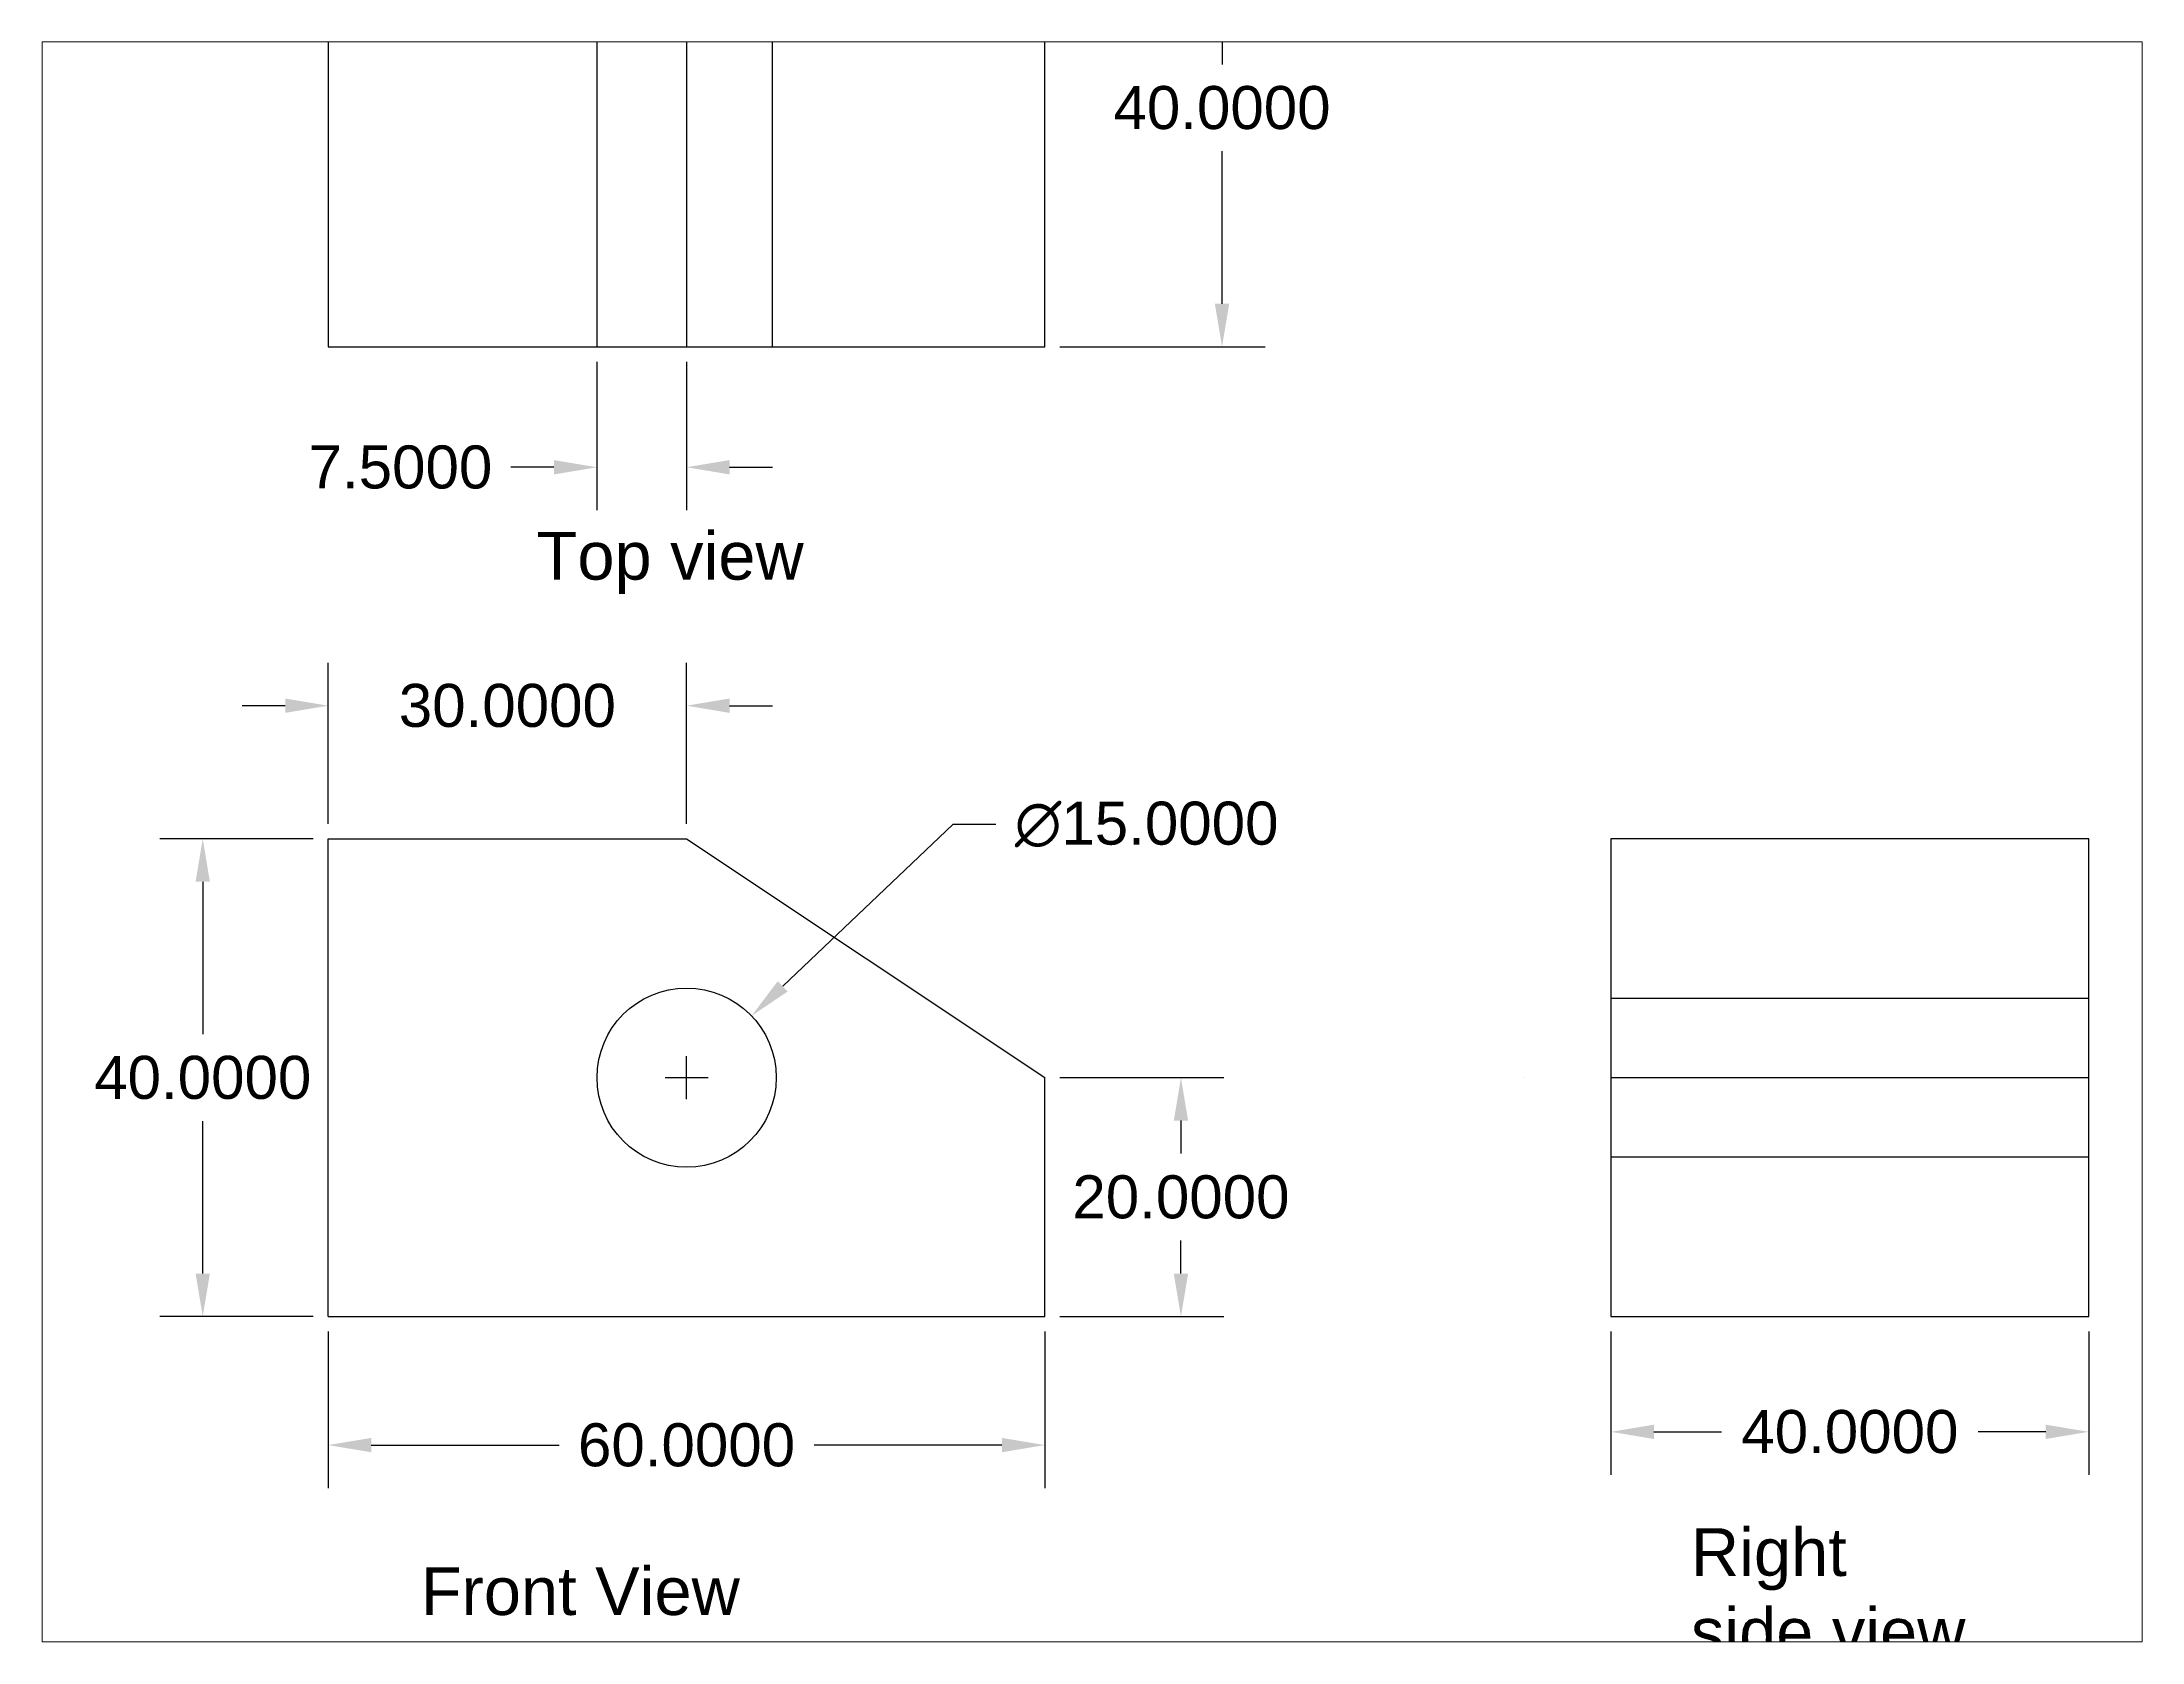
# Paper-space layout 'Layout1' of a CAD drawing. Header units: millimetres. Extents: x 1.05 to 9.45, y 0.8 to 7.2.
# The model-space entities are those that its viewports show. They can reach past a viewport. Long polylines and large blocks are cut down to what shows.
import ezdxf

# ---------------------------------------------------------------- set-up
doc = ezdxf.new("R2010")
doc.units = ezdxf.units.MM
doc.header["$MEASUREMENT"] = 0
doc.linetypes.add('HIDDEN2', pattern=[0.1875, 0.125, -0.0625])
doc.styles.add('Annotative', font='arial.ttf')
doc.styles.get("Standard").update_dxf_attribs({"font": 'arial.ttf'})
doc.dimstyles.new('Annotative', dxfattribs={"dimscale": 0, "dimtxt": 0.18, "dimasz": 0.18, "dimexe": 0.18, "dimexo": 0.0625, "dimgap": 0.09, "dimtad": 0, "dimtih": 1, "dimtoh": 1, "dimdec": 4, "dimzin": 0, "dimdsep": 46, "dimtxsty": 'Standard', "dimcen": 0.09, "dimadec": 0, "dimazin": 0, "dimtfac": 1, "dimtdec": 4, "dimtofl": 0, "dimtmove": 0, "dimatfit": 3, "dimfxl": 1, "dimtolj": 1, "dimtzin": 0, "dimarcsym": 0})

# ---------------------------------------------------------------- blocks, each defined once
blk = doc.blocks.new('*D3')
at = {"color": 0, "lineweight": -2}
for p, q in [((-49.18, 41.42), (-49.18, 28.31)), ((10.82, 41.42), (10.82, 28.31)), ((-45.58, 31.91), (-29.85, 31.91)), ((7.22, 31.91), (-8.5, 31.91))]:
    blk.add_line(p, q, dxfattribs=at)
at = {"color": 0}
for points in [[(-45.58, 32.51), (-45.58, 31.31), (-49.18, 31.91)], [(7.22, 32.51), (7.22, 31.31), (10.82, 31.91)]]:
    blk.add_solid(points, dxfattribs=at)
at = {"layer": 'Defpoints', "color": 0}
for p in [(-49.18, 42.67), (10.82, 42.67), (10.82, 31.91)]:
    blk.add_point(p, dxfattribs=at)
at = {"color": 0, "insert": (-19.18, 31.91), "char_height": 3.6, "attachment_point": 5}
blk.add_mtext('\\A1;60.0000', dxfattribs=at)
blk = doc.blocks.new('*D4')
at = {"color": 0, "lineweight": -2}
for p, q in [((-50.43, 82.67), (-63.28, 82.67)), ((-59.68, 79.07), (-59.68, 66.31)), ((-59.68, 46.27), (-59.68, 59.03)), ((-50.43, 42.67), (-63.28, 42.67))]:
    blk.add_line(p, q, dxfattribs=at)
at = {"color": 0}
for points in [[(-60.28, 79.07), (-59.08, 79.07), (-59.68, 82.67)], [(-60.28, 46.27), (-59.08, 46.27), (-59.68, 42.67)]]:
    blk.add_solid(points, dxfattribs=at)
at = {"layer": 'Defpoints', "color": 0}
for p in [(-49.18, 82.67), (-59.68, 42.67), (-49.18, 42.67)]:
    blk.add_point(p, dxfattribs=at)
at = {"color": 0, "insert": (-59.68, 62.67), "char_height": 3.6, "attachment_point": 5}
blk.add_mtext('\\A1;40.0000', dxfattribs=at)
blk = doc.blocks.new('*D6')
at = {"color": 0, "lineweight": -2}
for p, q in [((3.12, 83.86), (-11.13, 70.32)), ((6.72, 83.86), (3.12, 83.86)), ((-19.18, 60.87), (-19.18, 64.47)), ((-20.98, 62.67), (-17.38, 62.67))]:
    blk.add_line(p, q, dxfattribs=at)
at = {"color": 0}
blk.add_solid([(-11.54, 70.75), (-10.72, 69.88), (-13.74, 67.84)], dxfattribs=at)
at = {"layer": 'Defpoints', "color": 0}
for p in [(-13.74, 67.84), (-24.61, 57.5)]:
    blk.add_point(p, dxfattribs=at)
at = {"color": 0, "insert": (19.34, 83.86), "char_height": 3.6, "attachment_point": 5}
blk.add_mtext('\\A1;∅15.0000', dxfattribs=at)
blk = doc.blocks.new('*D7')
at = {"color": 0, "lineweight": -2}
for p, q in [((-49.18, 83.92), (-49.18, 97.41)), ((-19.18, 83.92), (-19.18, 97.41)), ((-52.78, 93.81), (-56.38, 93.81)), ((-15.58, 93.81), (-11.98, 93.81))]:
    blk.add_line(p, q, dxfattribs=at)
at = {"color": 0}
for points in [[(-52.78, 94.41), (-52.78, 93.21), (-49.18, 93.81)], [(-15.58, 94.41), (-15.58, 93.21), (-19.18, 93.81)]]:
    blk.add_solid(points, dxfattribs=at)
at = {"layer": 'Defpoints', "color": 0}
for p in [(-19.18, 93.81), (-49.18, 82.67), (-19.18, 82.67)]:
    blk.add_point(p, dxfattribs=at)
at = {"color": 0, "insert": (-34.18, 93.81), "char_height": 3.6, "attachment_point": 5}
blk.add_mtext('\\A1;30.0000', dxfattribs=at)
blk = doc.blocks.new('*D8')
at = {"color": 0, "lineweight": -2}
for p, q in [((12.07, 62.67), (25.81, 62.67)), ((22.21, 59.07), (22.21, 56.31)), ((22.21, 46.27), (22.21, 49.03)), ((12.07, 42.67), (25.81, 42.67))]:
    blk.add_line(p, q, dxfattribs=at)
at = {"color": 0}
for points in [[(21.61, 59.07), (22.81, 59.07), (22.21, 62.67)], [(21.61, 46.27), (22.81, 46.27), (22.21, 42.67)]]:
    blk.add_solid(points, dxfattribs=at)
at = {"layer": 'Defpoints', "color": 0}
for p in [(10.82, 62.67), (10.82, 42.67), (22.21, 42.67)]:
    blk.add_point(p, dxfattribs=at)
at = {"color": 0, "insert": (22.21, 52.67), "char_height": 3.6, "attachment_point": 5}
blk.add_mtext('\\A1;20.0000', dxfattribs=at)
blk = doc.blocks.new('*D9')
at = {"color": 0, "lineweight": -2}
for p, q in [((58.21, 41.42), (58.21, 29.42)), ((98.21, 41.42), (98.21, 29.42)), ((61.81, 33.02), (67.47, 33.02)), ((94.61, 33.02), (88.95, 33.02))]:
    blk.add_line(p, q, dxfattribs=at)
at = {"color": 0}
for points in [[(61.81, 33.62), (61.81, 32.42), (58.21, 33.02)], [(94.61, 33.62), (94.61, 32.42), (98.21, 33.02)]]:
    blk.add_solid(points, dxfattribs=at)
at = {"layer": 'Defpoints', "color": 0}
for p in [(58.21, 42.67), (98.21, 42.67), (98.21, 33.02)]:
    blk.add_point(p, dxfattribs=at)
at = {"color": 0, "insert": (78.21, 33.02), "char_height": 3.6, "attachment_point": 5}
blk.add_mtext('\\A1;40.0000', dxfattribs=at)
blk = doc.blocks.new('*D12')
at = {"color": 0, "lineweight": -2}
for p, q in [((12.07, 163.86), (29.25, 163.86)), ((25.65, 160.26), (25.65, 147.5)), ((25.65, 127.46), (25.65, 140.22)), ((12.07, 123.86), (29.25, 123.86))]:
    blk.add_line(p, q, dxfattribs=at)
at = {"color": 0}
for points in [[(25.05, 160.26), (26.25, 160.26), (25.65, 163.86)], [(25.05, 127.46), (26.25, 127.46), (25.65, 123.86)]]:
    blk.add_solid(points, dxfattribs=at)
at = {"layer": 'Defpoints', "color": 0}
for p in [(10.82, 163.86), (10.82, 123.86), (25.65, 123.86)]:
    blk.add_point(p, dxfattribs=at)
at = {"color": 0, "insert": (25.65, 143.86), "char_height": 3.6, "attachment_point": 5}
blk.add_mtext('\\A1;40.0000', dxfattribs=at)
blk = doc.blocks.new('*D14')
at = {"color": 0, "lineweight": -2}
for p, q in [((-26.68, 122.61), (-26.68, 110.17)), ((-19.18, 122.61), (-19.18, 110.17)), ((-30.28, 113.77), (-33.88, 113.77)), ((-15.58, 113.77), (-11.98, 113.77))]:
    blk.add_line(p, q, dxfattribs=at)
at = {"color": 0}
for points in [[(-30.28, 114.37), (-30.28, 113.17), (-26.68, 113.77)], [(-15.58, 114.37), (-15.58, 113.17), (-19.18, 113.77)]]:
    blk.add_solid(points, dxfattribs=at)
at = {"layer": 'Defpoints', "color": 0}
for p in [(-26.68, 123.86), (-19.18, 123.86), (-26.68, 113.77)]:
    blk.add_point(p, dxfattribs=at)
at = {"color": 0, "insert": (-43.13, 113.77), "char_height": 3.6, "attachment_point": 5}
blk.add_mtext('\\A1;7.5000', dxfattribs=at)

msp = doc.modelspace()

# ---------------------------------------------------------------- linework, layer by layer
at = {"linetype": 'HIDDEN2'}
for p, q in [((-26.67517, 123.85868), (-26.67517, 163.85868)), ((-11.97517, 123.85868), (-11.97517, 163.85868)), ((58.20875, 69.33772), (98.20875, 69.33772)), ((58.20875, 56.043), (98.20875, 56.043))]:
    msp.add_line(p, q, dxfattribs=at)
for p, q in [((-19.17517, 163.85868), (-19.17517, 123.85868)), ((-49.17517, 42.67161), (-49.17517, 82.67161)), ((-49.17517, 82.67161), (-19.17517, 82.67161)), ((-19.17517, 82.67161), (10.82483, 62.67161)), ((10.82483, 42.67161), (10.82483, 62.67161)), ((50.86551, 62.67161), (50.86551, 62.67161)), ((58.20875, 62.67161), (98.20875, 62.67161)), ((-49.17517, 42.67161), (10.82483, 42.67161))]:
    msp.add_line(p, q)
for points in [[(-49.17517, 123.85868), (10.82483, 123.85868), (10.82483, 163.85868), (-49.17517, 163.85868)], [(58.20875, 42.67161), (98.20875, 42.67161), (98.20875, 82.67161), (58.20875, 82.67161)]]:
    msp.add_lwpolyline(points, close=True)
msp.add_circle((-19.17517, 62.67161), 7.5)

# ---------------------------------------------------------------- texts
at = {"char_height": 4, "attachment_point": 1, "style": 'Annotative'}
for s, width, insert in [('Top view', 28.7850375, (-31.7325, 108.36202)), ('Right side view', 24.5804431, (64.90603, 24.95153)), ('Front View', 48.6922668, (-41.42313, 21.68519))]:
    msp.add_mtext_dynamic_manual_height_columns(s, width=width, gutter_width=20, heights=[0], dxfattribs=dict(at, insert=insert))

# ---------------------------------------------------------------- dimensions: what is measured, and where the dimension line sits
for base, p1, p2, picture, middle in [((25.65255, 123.85868), (10.82483, 163.85868), (10.82483, 123.85868), '*D12', (25.65255, 143.85868)), ((-59.68273, 42.67161), (-49.17517, 82.67161), (-49.17517, 42.67161), '*D4', (-59.68273, 62.67161)), ((22.20881, 42.67161), (10.82483, 62.67161), (10.82483, 42.67161), '*D8', (22.20881, 52.67161))]:
    dim = msp.add_linear_dim(base=base, p1=p1, p2=p2, angle=90, dimstyle='Annotative')
    dim.commit()
    dim.dimension.update_dxf_attribs({"geometry": picture, "text_midpoint": middle})
for base, p1, p2, picture, middle in [((-26.67517, 113.76672), (-19.17517, 123.85868), (-26.67517, 123.85868), '*D14', (-43.12688, 113.76672)), ((-19.17517, 93.81198), (-49.17517, 82.67161), (-19.17517, 82.67161), '*D7', (-34.17517, 93.81198)), ((10.82483, 31.91006), (-49.17517, 42.67161), (10.82483, 42.67161), '*D3', (-19.17517, 31.91006)), ((98.20875, 33.01545), (58.20875, 42.67161), (98.20875, 42.67161), '*D9', (78.20875, 33.01545))]:
    dim = msp.add_linear_dim(base=base, p1=p1, p2=p2, dimstyle='Annotative')
    dim.commit()
    dim.dimension.update_dxf_attribs({"geometry": picture, "text_midpoint": middle})
dim = msp.add_diameter_dim_2p(p1=(-24.61119, 57.50443), p2=(-13.73916, 67.83879), dimstyle='Annotative')
dim.commit()
dim.dimension.update_dxf_attribs({"geometry": '*D6', "text_midpoint": (19.34256, 83.86346), "dimtype": 163})

psp = doc.layouts.get("Layout1")

# ---------------------------------------------------------------- viewports
at = {"layer": '0'}
psp.add_viewport(center=(5.25, 4), size=(8.4, 6.4), view_center_point=(14.7644, 82.39899), view_height=133.9468186, dxfattribs=at)

doc.saveas('drawing.dxf')
